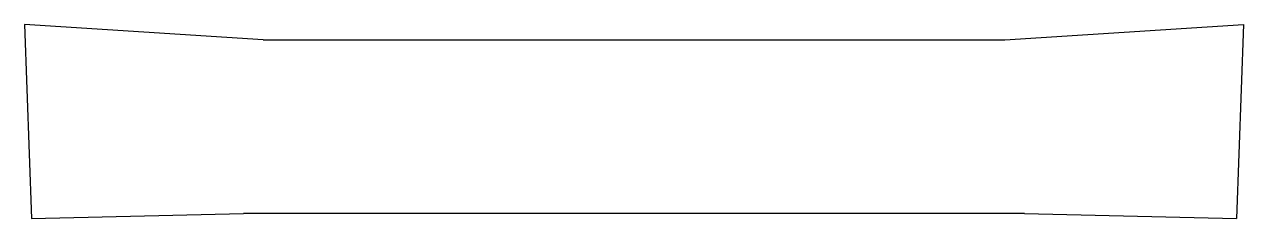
# Model space of a CAD drawing. Header units: millimetres. Extents: x -1005 to 1008, y -109 to 211.
import ezdxf

# ---------------------------------------------------------------- set-up
doc = ezdxf.new("R2010")
doc.units = ezdxf.units.MM
doc.layers.get('0').update_dxf_attribs({"linetype": 'CONTINUOUS'})

msp = doc.modelspace()

# ---------------------------------------------------------------- linework, layer by layer
for p, q in [((-610.8, 186), (-1004.9, 211.3)), ((-1004.9, 211.3), (-993.2, -109.5)), ((614.2, 186), (1008.4, 211.3)), ((1008.4, 211.3), (996.6, -109.5)), ((-610.8, 186), (614.2, 186)), ((-993.2, -109.5), (-643.3, -101.2)), ((646.7, -101.2), (-643.3, -101.2)), ((646.7, -101.2), (996.6, -109.5))]:
    msp.add_line(p, q)

doc.saveas('drawing.dxf')
